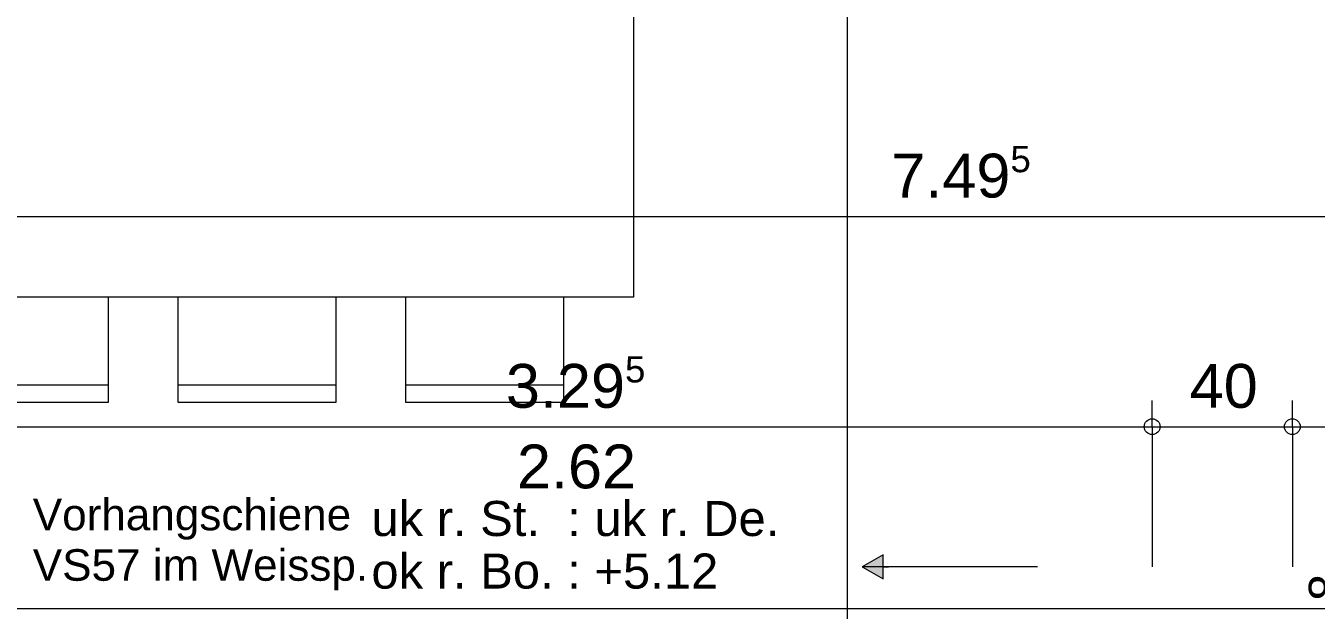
# Model space of a CAD drawing. Header units: metres. Extents: x 0.003 to 0.843, y 0.003 to 0.597.
# Drawn here: x 0.5025 to 0.5761, y 0.1677 to 0.2011 of the extents above; entities that cross this region are included whole.
import ezdxf

# ---------------------------------------------------------------- set-up
doc = ezdxf.new("R2010")
doc.units = ezdxf.units.M
for name, pattern in [('AUSGEZOGEN', [0]), ('LINIE_23', [0.0079, 0.004, -0.0013, 0, -0.0013, 0, -0.0013]), ('STRICHPUNKT', [25.4, 12.7, -6.35, 0, -6.35])]:
    doc.linetypes.add(name, pattern=pattern)
for name, color, linetype, lineweight in [('Bauachsen grob', 7, 'STRICHPUNKT', 13), ('Moebel', 253, 'AUSGEZOGEN', 13), ('Oeffnungsrichtung Fenster', 7, 'AUSGEZOGEN', 13), ('Text Koten', 7, 'AUSGEZOGEN', 25), ('Vorhangbrett', 7, 'AUSGEZOGEN', 13), ('Werkplan- Ausfuehrungsmasse', 7, 'AUSGEZOGEN', 13)]:
    doc.layers.add(name, color=color, linetype=linetype, lineweight=lineweight)
doc.styles.add('ARIAL', font='ARIAL.TTF')

msp = doc.modelspace()

# ---------------------------------------------------------------- hatches: boundary and pattern name
at = {"layer": 'Oeffnungsrichtung Fenster', "linetype": 'AUSGEZOGEN', "lineweight": 13}
msp.add_hatch(color=7, dxfattribs=at).paths.add_polyline_path([(0.55141, 0.170887), (0.55021, 0.170197), (0.55141, 0.169507)])

# ---------------------------------------------------------------- linework, layer by layer
at = {"layer": 'Bauachsen grob', "color": 32, "linetype": 'LINIE_23', "lineweight": 25, "true_color": 0xc36e14}
msp.add_line((0.52506, 0.013897), (0.52506, 0.581), dxfattribs=at)
at = {"layer": 'Moebel', "color": 253, "linetype": 'AUSGEZOGEN', "lineweight": 13}
for p, q in [((0.53716, 0.201587), (0.53716, 0.185587)), ((0.53716, 0.185587), (0.48116, 0.185587)), ((0.50716, 0.185587), (0.50716, 0.179587)), ((0.51116, 0.179587), (0.51116, 0.185587)), ((0.52016, 0.185587), (0.52016, 0.179587)), ((0.52416, 0.179587), (0.52416, 0.185587)), ((0.53316, 0.185587), (0.53316, 0.179587)), ((0.49816, 0.180587), (0.50716, 0.180587)), ((0.51116, 0.180587), (0.52016, 0.180587)), ((0.52416, 0.180587), (0.53316, 0.180587)), ((0.50716, 0.179587), (0.49816, 0.179587)), ((0.52016, 0.179587), (0.51116, 0.179587)), ((0.53316, 0.179587), (0.52416, 0.179587))]:
    msp.add_line(p, q, dxfattribs=at)
at = {"layer": 'Oeffnungsrichtung Fenster', "color": 7, "linetype": 'AUSGEZOGEN', "lineweight": 13}
for p, q in [((0.55141, 0.170887), (0.55021, 0.170197)), ((0.55141, 0.169507), (0.55141, 0.170887)), ((0.56021, 0.170197), (0.55021, 0.170197)), ((0.55021, 0.170197), (0.55021, 0.170197)), ((0.55021, 0.170197), (0.55021, 0.170197)), ((0.55021, 0.170197), (0.55021, 0.170197)), ((0.55021, 0.170197), (0.55141, 0.169507)), ((0.55141, 0.170197), (0.55171, 0.170197))]:
    msp.add_line(p, q, dxfattribs=at)
at = {"layer": 'Vorhangbrett', "color": 191, "linetype": 'STRICHPUNKT', "lineweight": 13, "true_color": 0xbe96ea}
msp.add_line((0.62916, 0.167797), (0.49486, 0.167797), dxfattribs=at)
at = {"layer": 'Werkplan- Ausfuehrungsmasse', "color": 7, "linetype": 'AUSGEZOGEN', "lineweight": 13}
for p, q in [((0.48086, 0.190197), (0.63076, 0.190197)), ((0.56676, 0.178197), (0.56676, 0.179697)), ((0.57476, 0.178197), (0.57476, 0.179697)), ((0.50086, 0.178197), (0.56676, 0.178197)), ((0.56676, 0.178197), (0.56676, 0.176697)), ((0.56676, 0.178197), (0.57476, 0.178197)), ((0.57476, 0.178197), (0.57476, 0.176697)), ((0.57476, 0.178197), (0.62676, 0.178197))]:
    msp.add_line(p, q, dxfattribs=at)
for points in [[(0.54936, 0.166197), (0.54936, 0.191106), (0.54936, 0.191106), (0.54936, 0.206897), (0.54936, 0.206897), (0.54936, 0.276097)], [(0.56676, 0.178197), (0.56676, 0.17472), (0.56676, 0.17472), (0.56676, 0.170197)], [(0.57476, 0.178197), (0.57476, 0.17459), (0.57476, 0.17459), (0.57476, 0.170197)]]:
    msp.add_lwpolyline(points, dxfattribs=at)
for centre in [(0.56676, 0.178197), (0.57476, 0.178197)]:
    msp.add_circle(centre, 0.00045, dxfattribs=at)

# ---------------------------------------------------------------- texts
at = {"layer": 'Text Koten', "color": 7, "linetype": 'AUSGEZOGEN', "lineweight": 25, "char_height": 0.002, "width": 0.001, "attachment_point": 7, "style": 'ARIAL'}
for s, insert in [('uk\\~r.\\~St.\\~\\~:\\~uk\\~r.\\~De.', (0.522193, 0.171931)), ('ok\\~r.\\~Bo.\\~:\\~+5.12', (0.522193, 0.168931))]:
    msp.add_mtext(s, dxfattribs=dict(at, insert=insert))
at = {"layer": 'Vorhangbrett', "color": 191, "linetype": 'AUSGEZOGEN', "lineweight": 18, "true_color": 0xbe96ea, "char_height": 0.0018, "width": 0.0009, "attachment_point": 7, "style": 'ARIAL'}
for s, insert in [('Vorhangschiene', (0.502866, 0.171744)), ('VS57\\~im\\~Weissp.', (0.502866, 0.168864))]:
    msp.add_mtext(s, dxfattribs=dict(at, insert=insert))
at = {"layer": 'Vorhangbrett', "color": 191, "linetype": 'AUSGEZOGEN', "lineweight": 18, "true_color": 0xbe96ea, "insert": (0.577726, 0.168247), "char_height": 0.002, "width": 0.001, "attachment_point": 7, "rotation": 90, "style": 'ARIAL'}
msp.add_mtext('8', dxfattribs=at)
at = {"layer": 'Werkplan- Ausfuehrungsmasse', "color": 7, "linetype": 'AUSGEZOGEN', "lineweight": 13, "attachment_point": 7, "style": 'ARIAL'}
for s, insert, char_height, width in [('7.49', (0.551871, 0.19124), 0.0025, 0.00125), ('5', (0.558668, 0.192698), 0.0015, 0.00075), ('5', (0.536668, 0.1807), 0.0015, 0.00075), ('3.29', (0.529871, 0.179242), 0.0025, 0.00125), ('40', (0.568901, 0.17924), 0.0025, 0.00125), ('2.62', (0.530503, 0.174644), 0.0025, 0.00125)]:
    msp.add_mtext(s, dxfattribs=dict(at, insert=insert, char_height=char_height, width=width))

doc.saveas('drawing.dxf')
